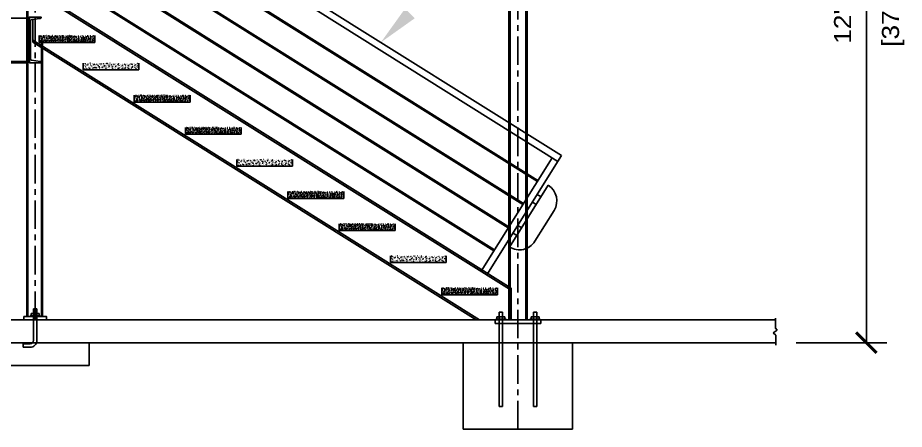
# Model space of a CAD drawing. Header units: inches. Extents: x -54 to 1371, y 14 to 582.
# Drawn here: x 785.3 to 980, y 79.7 to 170.1 of the extents above; entities that cross this region are included whole.
import ezdxf

# ---------------------------------------------------------------- set-up
doc = ezdxf.new("R2010")
doc.units = ezdxf.units.IN
doc.header["$MEASUREMENT"] = 0
doc.linetypes.add('CENTER', pattern=[2, 1.25, -0.25, 0.25, -0.25])
for name, color, linetype in [('Arch_Section_Handrail', 1, 'Continuous'), ('C-241-1', 241, 'Continuous'), ('Center', 251, 'CENTER'), ('Dim', 5, 'Continuous'), ('Dim @ 48', 5, 'Continuous'), ('LAYER131A', 131, 'Continuous'), ('Layer131B', 71, 'Continuous'), ('Mleader @ 48', 5, 'Continuous'), ('Stair_Conc.', 252, 'Continuous'), ('Struc_Section_BP', 135, 'Continuous'), ('Struc_Section_Conc', 71, 'Continuous'), ('Struc_Section_Steel', 11, 'Continuous')]:
    doc.layers.add(name, color=color, linetype=linetype)
doc.styles.add('ROMANS', font='txt', dxfattribs={"width": 1.149999976158139})
doc.dimstyles.new('ROMANS-beside', dxfattribs={"dimtxt": 0.078125, "dimasz": 0.09375, "dimexe": 0.09375, "dimexo": 0.09375, "dimgap": 0.0625, "dimtad": 1, "dimtih": 1, "dimdec": 4, "dimzin": 0, "dimdsep": 46, "dimtxsty": 'ROMANS', "dimcen": 0.0625, "dimadec": 0, "dimazin": 0, "dimtfac": 1, "dimtdec": 4, "dimtofl": 0, "dimtmove": 0, "dimatfit": 3, "dimfxl": 1, "dimtolj": 1, "dimtzin": 0, "dimarcsym": 0})

# ---------------------------------------------------------------- blocks, each defined once
blk = doc.blocks.new('C250X23')
at = {"layer": 'Struc_Section_Steel'}
blk.add_lwpolyline([(2.34182968797177, 0.29099299324298, -0.361843796694132), (2.5575162529949, 0.0546697159775249), (2.55999999999949, 0), (0, 0), (0, 10), (2.55999999999949, 10), (2.5575162529949, 9.94533028402293, -0.3618437966941919), (2.34182968797177, 9.70900700675747), (0.45594417306711, 9.44968811387162, 0.374733536052091), (0.239999999999782, 9.20201857466282), (0.239999999999782, 0.797981425337639, 0.374733536052091), (0.45594417306711, 0.550311886128839)], format="xyb", close=True, dxfattribs=at)
blk = doc.blocks.new('STAIR')
at = {"layer": 'Stair_Conc.'}
h = blk.add_hatch(dxfattribs=at)
h.set_pattern_fill('AR-CONC', color=256, style=0)
h.set_pattern_definition([(50, (1.57935174359955, 133.420041597946), (0.7172601826007541, -0.0627521349825951), [0.0750000029802322, -0.8249999880790708]), (355, (2.29661348533045, 133.357291962775), (-0.138751333613, 0.7521921337000121), [0.0599999986588955, -0.6600000262260439]), (100.451400756836, (2.219567120790319, 134.096751988918), (0.5785093817140219, 0.689439542060954), [0.063740186393261, -0.7011421322822571]), (46.18420028686521, (1.36817047156137, 133.308439319756), (1.06724104862564, -0.165519014329018), [0.112499997019768, -1.237499952316279]), (96.6355972290039, (1.458600612218669, 133.288107282655), (0.9346627055487031, 0.9741178709004419), [0.0956102907657623, -1.05171298980713]), (351.184204101563, (1.36825745153237, 133.308874330123), (0.934661945133627, 0.9741186009253249), [0.0900000035762787, -0.9900000095367428]), (21, (1.78092403389383, 134.24732567233), (0.5969070521184622, -0.402618890665339), [0.0750000029802322, -0.8249999880790708]), (326, (1.78092740784086, 134.247325563085), (0.243315331921582, 0.725150045046853), [0.0599999986588955, -0.6600000262260439]), (71.45140075683591, (1.832518195792259, 134.2062853275379), (0.8402226285814899, 0.322530496709952), [0.063740186393261, -0.7011421322822571]), (37.5, (1.14705233884524, 133.020724286802), (0.0121598553172907, 0.332893853831311), [0, -0.65200001001358, 0, -0.6700000166893011, 0, -0.6625000238418579]), (7.499999999999999, (1.2512057566837, 133.494219703471), (0.263069537442149, 0.39441171188236), [0, -0.381999999284744, 0, -0.637000024318695, 0, -0.252499997615814]), (327.5, (3.575684558910319, 132.905514901609), (0.533822436172409, -0.0225548717343798), [0, -0.25, 0, -0.779999971389771, 0, -1.0349999666214]), (317.5, (2.113393173502459, 133.694887992427), (0.583186169342386, 0.100104982332318), [0, -0.324999988079071, 0, -0.5180000066757201, 0, -0.7350000143051151])])
h.paths.add_polyline_path([(14.6542553191539, 133.95), (2.404255319150249, 133.95), (2.404255319150249, 132.45), (14.6542553191539, 132.45)])
h = blk.add_hatch(dxfattribs=at)
h.set_pattern_fill('AR-CONC', color=256, style=0)
h.set_pattern_definition([(50, (11.8293517435941, 126.370041597946), (0.7172601826007541, -0.0627521349825951), [0.0750000029802322, -0.8249999880790708]), (355, (12.546613485325, 126.307291962775), (-0.138751333613, 0.7521921337000121), [0.0599999986588955, -0.6600000262260439]), (100.451400756836, (12.4695671207844, 127.046751988921), (0.5785093817140219, 0.689439542060954), [0.063740186393261, -0.7011421322822571]), (46.18420028686521, (11.6181704715559, 126.258439319756), (1.06724104862564, -0.165519014329018), [0.112499997019768, -1.237499952316279]), (96.6355972290039, (11.7086006122132, 126.238107282654), (0.9346627055487031, 0.9741178709004419), [0.0956102907657623, -1.05171298980713]), (351.184204101563, (11.6182574515269, 126.258874330122), (0.934661945133627, 0.9741186009253249), [0.0900000035762787, -0.9900000095367428]), (21, (12.0309240338865, 127.19732567233), (0.5969070521184622, -0.402618890665339), [0.0750000029802322, -0.8249999880790708]), (326, (12.0309274078354, 127.197325563085), (0.243315331921582, 0.725150045046853), [0.0599999986588955, -0.6600000262260439]), (71.45140075683591, (12.0825181957868, 127.156285327539), (0.8402226285814899, 0.322530496709952), [0.063740186393261, -0.7011421322822571]), (37.5, (11.3970523388398, 125.970724286801), (0.0121598553172907, 0.332893853831311), [0, -0.65200001001358, 0, -0.6700000166893011, 0, -0.6625000238418579]), (7.499999999999999, (11.5012057566782, 126.44421970347), (0.263069537442149, 0.39441171188236), [0, -0.381999999284744, 0, -0.637000024318695, 0, -0.252499997615814]), (327.5, (13.8256845589049, 125.855514901609), (0.533822436172409, -0.0225548717343798), [0, -0.25, 0, -0.779999971389771, 0, -1.0349999666214]), (317.5, (12.363393173497, 126.644887992427), (0.583186169342386, 0.100104982332318), [0, -0.324999988079071, 0, -0.5180000066757201, 0, -0.7350000143051151])])
h.paths.add_polyline_path([(24.9042553191484, 126.9), (12.6542553191448, 126.9), (12.6542553191448, 125.4), (24.9042553191484, 125.4)])
h = blk.add_hatch(dxfattribs=at)
h.set_pattern_fill('AR-CONC', color=256, style=0)
h.set_pattern_definition([(50, (23.0793517435977, 119.320041597946), (0.7172601826007541, -0.0627521349825951), [0.0750000029802322, -0.8249999880790708]), (355, (23.7966134853286, 119.257291962775), (-0.138751333613, 0.7521921337000121), [0.0599999986588955, -0.6600000262260439]), (100.451400756836, (23.719567120788, 119.996751988921), (0.5785093817140219, 0.689439542060954), [0.063740186393261, -0.7011421322822571]), (46.18420028686521, (22.8681704715596, 119.208439319756), (1.06724104862564, -0.165519014329018), [0.112499997019768, -1.237499952316279]), (96.6355972290039, (22.9586006122169, 119.188107282655), (0.9346627055487031, 0.9741178709004419), [0.0956102907657623, -1.05171298980713]), (351.184204101563, (22.8682574515306, 119.208874330123), (0.934661945133627, 0.9741186009253249), [0.0900000035762787, -0.9900000095367428]), (21, (23.2809240338902, 120.14732567233), (0.5969070521184622, -0.402618890665339), [0.0750000029802322, -0.8249999880790708]), (326, (23.280927407839, 120.147325563084), (0.243315331921582, 0.725150045046853), [0.0599999986588955, -0.6600000262260439]), (71.45140075683591, (23.3325181957904, 120.106285327538), (0.8402226285814899, 0.322530496709952), [0.063740186393261, -0.7011421322822571]), (37.5, (22.6470523388434, 118.920724286801), (0.0121598553172907, 0.332893853831311), [0, -0.65200001001358, 0, -0.6700000166893011, 0, -0.6625000238418579]), (7.499999999999999, (22.7512057566819, 119.39421970347), (0.263069537442149, 0.39441171188236), [0, -0.381999999284744, 0, -0.637000024318695, 0, -0.252499997615814]), (327.5, (25.0756845589085, 118.805514901609), (0.533822436172409, -0.0225548717343798), [0, -0.25, 0, -0.779999971389771, 0, -1.0349999666214]), (317.5, (23.6133931735006, 119.594887992427), (0.583186169342386, 0.100104982332318), [0, -0.324999988079071, 0, -0.5180000066757201, 0, -0.7350000143051151])])
h.paths.add_polyline_path([(36.1542553191521, 119.85), (23.9042553191484, 119.85), (23.9042553191484, 118.35), (36.1542553191521, 118.35)])
h = blk.add_hatch(dxfattribs=at)
h.set_pattern_fill('AR-CONC', color=256, style=0)
h.set_pattern_definition([(50, (34.3293517435977, 112.270041597946), (0.7172601826007541, -0.0627521349825951), [0.0750000029802322, -0.8249999880790708]), (355, (35.0466134853286, 112.207291962775), (-0.138751333613, 0.7521921337000121), [0.0599999986588955, -0.6600000262260439]), (100.451400756836, (34.969567120788, 112.94675198892), (0.5785093817140219, 0.689439542060954), [0.063740186393261, -0.7011421322822571]), (46.18420028686521, (34.1181704715596, 112.158439319755), (1.06724104862564, -0.165519014329018), [0.112499997019768, -1.237499952316279]), (96.6355972290039, (34.2086006122169, 112.138107282653), (0.9346627055487031, 0.9741178709004419), [0.0956102907657623, -1.05171298980713]), (351.184204101563, (34.1182574515306, 112.158874330122), (0.934661945133627, 0.9741186009253249), [0.0900000035762787, -0.9900000095367428]), (21, (34.5309240338902, 113.09732567233), (0.5969070521184622, -0.402618890665339), [0.0750000029802322, -0.8249999880790708]), (326, (34.530927407839, 113.097325563085), (0.243315331921582, 0.725150045046853), [0.0599999986588955, -0.6600000262260439]), (71.45140075683591, (34.5825181957904, 113.056285327538), (0.8402226285814899, 0.322530496709952), [0.063740186393261, -0.7011421322822571]), (37.5, (33.8970523388434, 111.870724286801), (0.0121598553172907, 0.332893853831311), [0, -0.65200001001358, 0, -0.6700000166893011, 0, -0.6625000238418579]), (7.499999999999999, (34.0012057566819, 112.344219703471), (0.263069537442149, 0.39441171188236), [0, -0.381999999284744, 0, -0.637000024318695, 0, -0.252499997615814]), (327.5, (36.3256845589085, 111.755514901609), (0.533822436172409, -0.0225548717343798), [0, -0.25, 0, -0.779999971389771, 0, -1.0349999666214]), (317.5, (34.8633931735006, 112.544887992427), (0.583186169342386, 0.100104982332318), [0, -0.324999988079071, 0, -0.5180000066757201, 0, -0.7350000143051151])])
h.paths.add_polyline_path([(47.40425531915209, 112.8), (35.1542553191484, 112.8), (35.1542553191484, 111.3), (47.40425531915209, 111.3)])
h = blk.add_hatch(dxfattribs=at)
h.set_pattern_fill('AR-CONC', color=256, style=0)
h.set_pattern_definition([(50, (45.5793517435977, 105.220041597945), (0.7172601826007541, -0.0627521349825951), [0.0750000029802322, -0.8249999880790708]), (355, (46.29661348532859, 105.157291962774), (-0.138751333613, 0.7521921337000121), [0.0599999986588955, -0.6600000262260439]), (100.451400756836, (46.219567120788, 105.896751988921), (0.5785093817140219, 0.689439542060954), [0.063740186393261, -0.7011421322822571]), (46.18420028686521, (45.3681704715596, 105.108439319754), (1.06724104862564, -0.165519014329018), [0.112499997019768, -1.237499952316279]), (96.6355972290039, (45.45860061221691, 105.088107282653), (0.9346627055487031, 0.9741178709004419), [0.0956102907657623, -1.05171298980713]), (351.184204101563, (45.3682574515306, 105.108874330121), (0.934661945133627, 0.9741186009253249), [0.0900000035762787, -0.9900000095367428]), (21, (45.7809240338902, 106.04732567233), (0.5969070521184622, -0.402618890665339), [0.0750000029802322, -0.8249999880790708]), (326, (45.780927407839, 106.047325563084), (0.243315331921582, 0.725150045046853), [0.0599999986588955, -0.6600000262260439]), (71.45140075683591, (45.83251819579039, 106.006285327539), (0.8402226285814899, 0.322530496709952), [0.063740186393261, -0.7011421322822571]), (37.5, (45.1470523388434, 104.8207242868), (0.0121598553172907, 0.332893853831311), [0, -0.65200001001358, 0, -0.6700000166893011, 0, -0.6625000238418579]), (7.499999999999999, (45.25120575668189, 105.294219703469), (0.263069537442149, 0.39441171188236), [0, -0.381999999284744, 0, -0.637000024318695, 0, -0.252499997615814]), (327.5, (47.5756845589085, 104.705514901608), (0.533822436172409, -0.0225548717343798), [0, -0.25, 0, -0.779999971389771, 0, -1.0349999666214]), (317.5, (46.1133931735006, 105.494887992426), (0.583186169342386, 0.100104982332318), [0, -0.324999988079071, 0, -0.5180000066757201, 0, -0.7350000143051151])])
h.paths.add_polyline_path([(58.6542553191521, 105.75), (46.40425531914839, 105.75), (46.40425531914839, 104.25), (58.6542553191521, 104.25)])
h = blk.add_hatch(dxfattribs=at)
h.set_pattern_fill('AR-CONC', color=256, style=0)
h.set_pattern_definition([(50, (56.8293517435977, 98.1700415979462), (0.7172601826007541, -0.0627521349825951), [0.0750000029802322, -0.8249999880790708]), (355, (57.54661348532859, 98.1072919627752), (-0.138751333613, 0.7521921337000121), [0.0599999986588955, -0.6600000262260439]), (100.451400756836, (57.469567120788, 98.84675198892), (0.5785093817140219, 0.689439542060954), [0.063740186393261, -0.7011421322822571]), (46.18420028686521, (56.6181704715596, 98.058439319756), (1.06724104862564, -0.165519014329018), [0.112499997019768, -1.237499952316279]), (96.6355972290039, (56.70860061221691, 98.03810728265492), (0.9346627055487031, 0.9741178709004419), [0.0956102907657623, -1.05171298980713]), (351.184204101563, (56.6182574515306, 98.05887433012252), (0.934661945133627, 0.9741186009253249), [0.0900000035762787, -0.9900000095367428]), (21, (57.0309240338902, 98.99732567232971), (0.5969070521184622, -0.402618890665339), [0.0750000029802322, -0.8249999880790708]), (326, (57.030927407839, 98.9973255630848), (0.243315331921582, 0.725150045046853), [0.0599999986588955, -0.6600000262260439]), (71.45140075683591, (57.08251819579039, 98.95628532753841), (0.8402226285814899, 0.322530496709952), [0.063740186393261, -0.7011421322822571]), (37.5, (56.3970523388434, 97.77072428680192), (0.0121598553172907, 0.332893853831311), [0, -0.65200001001358, 0, -0.6700000166893011, 0, -0.6625000238418579]), (7.499999999999999, (56.50120575668189, 98.2442197034707), (0.263069537442149, 0.39441171188236), [0, -0.381999999284744, 0, -0.637000024318695, 0, -0.252499997615814]), (327.5, (58.8256845589085, 97.65551490160941), (0.533822436172409, -0.0225548717343798), [0, -0.25, 0, -0.779999971389771, 0, -1.0349999666214]), (317.5, (57.3633931735006, 98.444887992427), (0.583186169342386, 0.100104982332318), [0, -0.324999988079071, 0, -0.5180000066757201, 0, -0.7350000143051151])])
h.paths.add_polyline_path([(69.9042553191521, 98.70000000000032), (57.65425531914839, 98.70000000000032), (57.65425531914839, 97.2000000000003), (69.9042553191521, 97.2000000000003)])
h = blk.add_hatch(dxfattribs=at)
h.set_pattern_fill('AR-CONC', color=256, style=0)
h.set_pattern_definition([(50, (68.07935174359771, 91.12004159794608), (0.7172601826007541, -0.0627521349825951), [0.0750000029802322, -0.8249999880790708]), (355, (68.79661348532859, 91.057291962775), (-0.138751333613, 0.7521921337000121), [0.0599999986588955, -0.6600000262260439]), (100.451400756836, (68.719567120788, 91.7967519889207), (0.5785093817140219, 0.689439542060954), [0.063740186393261, -0.7011421322822571]), (46.18420028686521, (67.8681704715596, 91.00843931975488), (1.06724104862564, -0.165519014329018), [0.112499997019768, -1.237499952316279]), (96.6355972290039, (67.9586006122169, 90.98810728265379), (0.9346627055487031, 0.9741178709004419), [0.0956102907657623, -1.05171298980713]), (351.184204101563, (67.8682574515306, 91.0088743301214), (0.934661945133627, 0.9741186009253249), [0.0900000035762787, -0.9900000095367428]), (21, (68.2809240338902, 91.94732567233), (0.5969070521184622, -0.402618890665339), [0.0750000029802322, -0.8249999880790708]), (326, (68.280927407839, 91.9473255630846), (0.243315331921582, 0.725150045046853), [0.0599999986588955, -0.6600000262260439]), (71.45140075683591, (68.33251819579039, 91.90628532753858), (0.8402226285814899, 0.322530496709952), [0.063740186393261, -0.7011421322822571]), (37.5, (67.64705233884341, 90.7207242868008), (0.0121598553172907, 0.332893853831311), [0, -0.65200001001358, 0, -0.6700000166893011, 0, -0.6625000238418579]), (7.499999999999999, (67.75120575668188, 91.1942197034705), (0.263069537442149, 0.39441171188236), [0, -0.381999999284744, 0, -0.637000024318695, 0, -0.252499997615814]), (327.5, (70.0756845589085, 90.60551490160921), (0.533822436172409, -0.0225548717343798), [0, -0.25, 0, -0.779999971389771, 0, -1.0349999666214]), (317.5, (68.61339317350061, 91.3948879924268), (0.583186169342386, 0.100104982332318), [0, -0.324999988079071, 0, -0.5180000066757201, 0, -0.7350000143051151])])
h.paths.add_polyline_path([(81.1542553191521, 91.6499999999996), (68.90425531914839, 91.6499999999996), (68.90425531914839, 90.1499999999996), (81.1542553191521, 90.1499999999996)])
h = blk.add_hatch(dxfattribs=at)
h.set_pattern_fill('AR-CONC', color=256, style=0)
h.set_pattern_definition([(50, (79.32935174359409, 84.07004159794592), (0.7172601826007541, -0.0627521349825951), [0.0750000029802322, -0.8249999880790708]), (355, (80.046613485325, 84.00729196277479), (-0.138751333613, 0.7521921337000121), [0.0599999986588955, -0.6600000262260439]), (100.451400756836, (79.9695671207844, 84.7467519889206), (0.5785093817140219, 0.689439542060954), [0.063740186393261, -0.7011421322822571]), (46.18420028686521, (79.11817047155591, 83.9584393197556), (1.06724104862564, -0.165519014329018), [0.112499997019768, -1.237499952316279]), (96.6355972290039, (79.2086006122132, 83.93810728265449), (0.9346627055487031, 0.9741178709004419), [0.0956102907657623, -1.05171298980713]), (351.184204101563, (79.11825745152692, 83.9588743301226), (0.934661945133627, 0.9741186009253249), [0.0900000035762787, -0.9900000095367428]), (21, (79.53092403388649, 84.8973256723298), (0.5969070521184622, -0.402618890665339), [0.0750000029802322, -0.8249999880790708]), (326, (79.5309274078354, 84.8973255630845), (0.243315331921582, 0.725150045046853), [0.0599999986588955, -0.6600000262260439]), (71.45140075683591, (79.5825181957868, 84.85628532753842), (0.8402226285814899, 0.322530496709952), [0.063740186393261, -0.7011421322822571]), (37.5, (78.89705233883979, 83.67072428680152), (0.0121598553172907, 0.332893853831311), [0, -0.65200001001358, 0, -0.6700000166893011, 0, -0.6625000238418579]), (7.499999999999999, (79.0012057566782, 84.1442197034703), (0.263069537442149, 0.39441171188236), [0, -0.381999999284744, 0, -0.637000024318695, 0, -0.252499997615814]), (327.5, (81.3256845589049, 83.55551490160911), (0.533822436172409, -0.0225548717343798), [0, -0.25, 0, -0.779999971389771, 0, -1.0349999666214]), (317.5, (79.863393173497, 84.34488799242659), (0.583186169342386, 0.100104982332318), [0, -0.324999988079071, 0, -0.5180000066757201, 0, -0.7350000143051151])])
h.paths.add_polyline_path([(92.4042553191484, 84.59999999999991), (80.1542553191448, 84.59999999999991), (80.1542553191448, 83.09999999999991), (92.4042553191484, 83.09999999999991)])
h = blk.add_hatch(dxfattribs=at)
h.set_pattern_fill('AR-CONC', color=256, style=0)
h.set_pattern_definition([(50, (90.57935174359768, 77.02004159794609), (0.7172601826007541, -0.0627521349825951), [0.0750000029802322, -0.8249999880790708]), (355, (91.29661348532859, 76.9572919627751), (-0.138751333613, 0.7521921337000121), [0.0599999986588955, -0.6600000262260439]), (100.451400756836, (91.219567120788, 77.6967519889204), (0.5785093817140219, 0.689439542060954), [0.063740186393261, -0.7011421322822571]), (46.18420028686521, (90.3681704715596, 76.9084393197554), (1.06724104862564, -0.165519014329018), [0.112499997019768, -1.237499952316279]), (96.6355972290039, (90.45860061221691, 76.88810728265429), (0.9346627055487031, 0.9741178709004419), [0.0956102907657623, -1.05171298980713]), (351.184204101563, (90.3682574515306, 76.9088743301224), (0.934661945133627, 0.9741186009253249), [0.0900000035762787, -0.9900000095367428]), (21, (90.78092403389022, 77.84732567233), (0.5969070521184622, -0.402618890665339), [0.0750000029802322, -0.8249999880790708]), (326, (90.78092740783899, 77.8473255630852), (0.243315331921582, 0.725150045046853), [0.0599999986588955, -0.6600000262260439]), (71.45140075683591, (90.83251819579039, 77.8062853275383), (0.8402226285814899, 0.322530496709952), [0.063740186393261, -0.7011421322822571]), (37.5, (90.1470523388434, 76.6207242868013), (0.0121598553172907, 0.332893853831311), [0, -0.65200001001358, 0, -0.6700000166893011, 0, -0.6625000238418579]), (7.499999999999999, (90.25120575668188, 77.09421970347059), (0.263069537442149, 0.39441171188236), [0, -0.381999999284744, 0, -0.637000024318695, 0, -0.252499997615814]), (327.5, (92.5756845589085, 76.5055149016093), (0.533822436172409, -0.0225548717343798), [0, -0.25, 0, -0.779999971389771, 0, -1.0349999666214]), (317.5, (91.1133931735006, 77.29488799242691), (0.583186169342386, 0.100104982332318), [0, -0.324999988079071, 0, -0.5180000066757201, 0, -0.7350000143051151])])
h.paths.add_polyline_path([(103.6542553191519, 77.5500000000002), (91.4042553191484, 77.5500000000002), (91.4042553191484, 76.0500000000002), (103.6542553191519, 76.0500000000002)])
h = blk.add_hatch(dxfattribs=at)
h.set_pattern_fill('AR-CONC', color=256, style=0)
h.set_pattern_definition([(50, (90.57935174359949, 61.9200415979462), (0.7172601826007541, -0.0627521349825951), [0.0750000029802322, -0.8249999880790708]), (355, (91.29661348533051, 61.8572919627752), (-0.138751333613, 0.7521921337000121), [0.0599999986588955, -0.6600000262260439]), (100.451400756836, (91.2195671207896, 62.5967519889209), (0.5785093817140219, 0.689439542060954), [0.063740186393261, -0.7011421322822571]), (46.18420028686521, (90.36817047156141, 61.80843931975601), (1.06724104862564, -0.165519014329018), [0.112499997019768, -1.237499952316279]), (96.6355972290039, (90.4586006122187, 61.7881072826549), (0.9346627055487031, 0.9741178709004419), [0.0956102907657623, -1.05171298980713]), (351.184204101563, (90.3682574515324, 61.8088743301225), (0.934661945133627, 0.9741186009253249), [0.0900000035762787, -0.9900000095367428]), (21, (90.7809240338938, 62.7473256723297), (0.5969070521184622, -0.402618890665339), [0.0750000029802322, -0.8249999880790708]), (326, (90.7809274078409, 62.74732556308479), (0.243315331921582, 0.725150045046853), [0.0599999986588955, -0.6600000262260439]), (71.45140075683591, (90.8325181957923, 62.70628532753839), (0.8402226285814899, 0.322530496709952), [0.063740186393261, -0.7011421322822571]), (37.5, (90.14705233884519, 61.5207242868019), (0.0121598553172907, 0.332893853831311), [0, -0.65200001001358, 0, -0.6700000166893011, 0, -0.6625000238418579]), (7.499999999999999, (90.25120575668372, 61.99421970347071), (0.263069537442149, 0.39441171188236), [0, -0.381999999284744, 0, -0.637000024318695, 0, -0.252499997615814]), (327.5, (92.5756845589103, 61.4055149016094), (0.533822436172409, -0.0225548717343798), [0, -0.25, 0, -0.779999971389771, 0, -1.0349999666214]), (317.5, (91.1133931735025, 62.194887992427), (0.583186169342386, 0.100104982332318), [0, -0.324999988079071, 0, -0.5180000066757201, 0, -0.7350000143051151])])
h.paths.add_polyline_path([(103.654255319154, 62.45000000000029), (91.4042553191503, 62.45000000000029), (91.4042553191503, 60.95000000000029), (103.654255319154, 60.95000000000029)])
h = blk.add_hatch(dxfattribs=at)
h.set_pattern_fill('AR-CONC', color=256, style=0)
h.set_pattern_definition([(50, (80.9250964244511, 55.87004159794609), (0.7172601826007541, -0.0627521349825951), [0.0750000029802322, -0.8249999880790708]), (355, (81.642358166182, 55.807291962775), (-0.138751333613, 0.7521921337000121), [0.0599999986588955, -0.6600000262260439]), (100.451400756836, (81.56531180164099, 56.54675198892261), (0.5785093817140219, 0.689439542060954), [0.063740186393261, -0.7011421322822571]), (46.18420028686521, (80.71391515241291, 55.7584393197558), (1.06724104862564, -0.165519014329018), [0.112499997019768, -1.237499952316279]), (96.6355972290039, (80.80434529306959, 55.73810728266021), (0.9346627055487031, 0.9741178709004419), [0.0956102907657623, -1.05171298980713]), (351.184204101563, (80.71400213238391, 55.7588743301224), (0.934661945133627, 0.9741186009253249), [0.0900000035762787, -0.9900000095367428]), (21, (81.1266687147436, 56.69732567233001), (0.5969070521184622, -0.402618890665339), [0.0750000029802322, -0.8249999880790708]), (326, (81.1266720886924, 56.6973255630846), (0.243315331921582, 0.725150045046853), [0.0599999986588955, -0.6600000262260439]), (71.45140075683591, (81.1782628766438, 56.6562853275386), (0.8402226285814899, 0.322530496709952), [0.063740186393261, -0.7011421322822571]), (37.5, (80.4927970196968, 55.47072428680079), (0.0121598553172907, 0.332893853831311), [0, -0.65200001001358, 0, -0.6700000166893011, 0, -0.6625000238418579]), (7.499999999999999, (80.5969504375353, 55.94421970347049), (0.263069537442149, 0.39441171188236), [0, -0.381999999284744, 0, -0.637000024318695, 0, -0.252499997615814]), (327.5, (82.9214292397619, 55.3555149016092), (0.533822436172409, -0.0225548717343798), [0, -0.25, 0, -0.779999971389771, 0, -1.0349999666214]), (317.5, (81.459137854354, 56.14488799242679), (0.583186169342386, 0.100104982332318), [0, -0.324999988079071, 0, -0.5180000066757201, 0, -0.7350000143051151])])
h.paths.add_polyline_path([(94.00000000000551, 56.40000000000011), (81.7500000000018, 56.40000000000011), (81.7500000000018, 54.9000000000001), (94.00000000000551, 54.9000000000001)])
h = blk.add_hatch(dxfattribs=at)
h.set_pattern_fill('AR-CONC', color=256, style=0)
h.set_pattern_definition([(50, (69.6750964244548, 48.8200415979459), (0.7172601826007541, -0.0627521349825951), [0.0750000029802322, -0.8249999880790708]), (355, (70.3923581661857, 48.7572919627748), (-0.138751333613, 0.7521921337000121), [0.0599999986588955, -0.6600000262260439]), (100.451400756836, (70.3153118016446, 49.4967519889224), (0.5785093817140219, 0.689439542060954), [0.063740186393261, -0.7011421322822571]), (46.18420028686521, (69.4639151524166, 48.7084393197556), (1.06724104862564, -0.165519014329018), [0.112499997019768, -1.237499952316279]), (96.6355972290039, (69.55434529307321, 48.68810728266089), (0.9346627055487031, 0.9741178709004419), [0.0956102907657623, -1.05171298980713]), (351.184204101563, (69.4640021323876, 48.7088743301226), (0.934661945133627, 0.9741186009253249), [0.0900000035762787, -0.9900000095367428]), (21, (69.8766687147472, 49.6473256723298), (0.5969070521184622, -0.402618890665339), [0.0750000029802322, -0.8249999880790708]), (326, (69.8766720886961, 49.6473255630845), (0.243315331921582, 0.725150045046853), [0.0599999986588955, -0.6600000262260439]), (71.45140075683591, (69.9282628766475, 49.60628532753839), (0.8402226285814899, 0.322530496709952), [0.063740186393261, -0.7011421322822571]), (37.5, (69.24279701970039, 48.4207242868015), (0.0121598553172907, 0.332893853831311), [0, -0.65200001001358, 0, -0.6700000166893011, 0, -0.6625000238418579]), (7.499999999999999, (69.3469504375389, 48.89421970347029), (0.263069537442149, 0.39441171188236), [0, -0.381999999284744, 0, -0.637000024318695, 0, -0.252499997615814]), (327.5, (71.6714292397655, 48.3055149016091), (0.533822436172409, -0.0225548717343798), [0, -0.25, 0, -0.779999971389771, 0, -1.0349999666214]), (317.5, (70.2091378543577, 49.09488799242661), (0.583186169342386, 0.100104982332318), [0, -0.324999988079071, 0, -0.5180000066757201, 0, -0.7350000143051151])])
h.paths.add_polyline_path([(82.7500000000091, 49.34999999999989), (70.5000000000055, 49.34999999999989), (70.5000000000055, 47.84999999999989), (82.7500000000091, 47.84999999999989)])
h = blk.add_hatch(dxfattribs=at)
h.set_pattern_fill('AR-CONC', color=256, style=0)
h.set_pattern_definition([(50, (58.42509642445111, 41.77004159794609), (0.7172601826007541, -0.0627521349825951), [0.0750000029802322, -0.8249999880790708]), (355, (59.142358166182, 41.7072919627751), (-0.138751333613, 0.7521921337000121), [0.0599999986588955, -0.6600000262260439]), (100.451400756836, (59.06531180164099, 42.4467519889222), (0.5785093817140219, 0.689439542060954), [0.063740186393261, -0.7011421322822571]), (46.18420028686521, (58.2139151524129, 41.6584393197554), (1.06724104862564, -0.165519014329018), [0.112499997019768, -1.237499952316279]), (96.6355972290039, (58.3043452930696, 41.6381072826607), (0.9346627055487031, 0.9741178709004419), [0.0956102907657623, -1.05171298980713]), (351.184204101563, (58.2140021323839, 41.65887433012239), (0.934661945133627, 0.9741186009253249), [0.0900000035762787, -0.9900000095367428]), (21, (58.6266687147436, 42.59732567233), (0.5969070521184622, -0.402618890665339), [0.0750000029802322, -0.8249999880790708]), (326, (58.6266720886924, 42.5973255630852), (0.243315331921582, 0.725150045046853), [0.0599999986588955, -0.6600000262260439]), (71.45140075683591, (58.6782628766438, 42.5562853275383), (0.8402226285814899, 0.322530496709952), [0.063740186393261, -0.7011421322822571]), (37.5, (57.9927970196968, 41.3707242868013), (0.0121598553172907, 0.332893853831311), [0, -0.65200001001358, 0, -0.6700000166893011, 0, -0.6625000238418579]), (7.499999999999999, (58.0969504375353, 41.84421970347059), (0.263069537442149, 0.39441171188236), [0, -0.381999999284744, 0, -0.637000024318695, 0, -0.252499997615814]), (327.5, (60.42142923976189, 41.25551490160929), (0.533822436172409, -0.0225548717343798), [0, -0.25, 0, -0.779999971389771, 0, -1.0349999666214]), (317.5, (58.959137854354, 42.04488799242689), (0.583186169342386, 0.100104982332318), [0, -0.324999988079071, 0, -0.5180000066757201, 0, -0.7350000143051151])])
h.paths.add_polyline_path([(71.5000000000055, 42.3000000000002), (59.25000000000179, 42.3000000000002), (59.25000000000179, 40.8000000000002), (71.5000000000055, 40.8000000000002)])
h = blk.add_hatch(dxfattribs=at)
h.set_pattern_fill('AR-CONC', color=256, style=0)
h.set_pattern_definition([(50, (47.17509642445111, 34.720041597946), (0.7172601826007541, -0.0627521349825951), [0.0750000029802322, -0.8249999880790708]), (355, (47.892358166182, 34.6572919627749), (-0.138751333613, 0.7521921337000121), [0.0599999986588955, -0.6600000262260439]), (100.451400756836, (47.81531180164099, 35.3967519889229), (0.5785093817140219, 0.689439542060954), [0.063740186393261, -0.7011421322822571]), (46.18420028686521, (46.9639151524129, 34.6084393197561), (1.06724104862564, -0.165519014329018), [0.112499997019768, -1.237499952316279]), (96.6355972290039, (47.0543452930696, 34.5881072826605), (0.9346627055487031, 0.9741178709004419), [0.0956102907657623, -1.05171298980713]), (351.184204101563, (46.9640021323839, 34.6088743301227), (0.934661945133627, 0.9741186009253249), [0.0900000035762787, -0.9900000095367428]), (21, (47.3766687147436, 35.5473256723299), (0.5969070521184622, -0.402618890665339), [0.0750000029802322, -0.8249999880790708]), (326, (47.37667208869239, 35.5473255630841), (0.243315331921582, 0.725150045046853), [0.0599999986588955, -0.6600000262260439]), (71.45140075683591, (47.4282628766438, 35.5062853275385), (0.8402226285814899, 0.322530496709952), [0.063740186393261, -0.7011421322822571]), (37.5, (46.7427970196968, 34.3207242868011), (0.0121598553172907, 0.332893853831311), [0, -0.65200001001358, 0, -0.6700000166893011, 0, -0.6625000238418579]), (7.499999999999999, (46.8469504375353, 34.7942197034704), (0.263069537442149, 0.39441171188236), [0, -0.381999999284744, 0, -0.637000024318695, 0, -0.252499997615814]), (327.5, (49.17142923976189, 34.2055149016091), (0.533822436172409, -0.0225548717343798), [0, -0.25, 0, -0.779999971389771, 0, -1.0349999666214]), (317.5, (47.70913785435399, 34.9948879924267), (0.583186169342386, 0.100104982332318), [0, -0.324999988079071, 0, -0.5180000066757201, 0, -0.7350000143051151])])
h.paths.add_polyline_path([(60.2500000000055, 35.25), (48.00000000000179, 35.25), (48.00000000000179, 33.75), (60.2500000000055, 33.75)])
h = blk.add_hatch(dxfattribs=at)
h.set_pattern_fill('AR-CONC', color=256, style=0)
h.set_pattern_definition([(50, (35.92509642445111, 27.6700415979462), (0.7172601826007541, -0.0627521349825951), [0.0750000029802322, -0.8249999880790708]), (355, (36.642358166182, 27.6072919627752), (-0.138751333613, 0.7521921337000121), [0.0599999986588955, -0.6600000262260439]), (100.451400756836, (36.565311801641, 28.3467519889218), (0.5785093817140219, 0.689439542060954), [0.063740186393261, -0.7011421322822571]), (46.18420028686521, (35.7139151524129, 27.558439319756), (1.06724104862564, -0.165519014329018), [0.112499997019768, -1.237499952316279]), (96.6355972290039, (35.8043452930696, 27.5381072826613), (0.9346627055487031, 0.9741178709004419), [0.0956102907657623, -1.05171298980713]), (351.184204101563, (35.7140021323839, 27.5588743301225), (0.934661945133627, 0.9741186009253249), [0.0900000035762787, -0.9900000095367428]), (21, (36.1266687147436, 28.4973256723297), (0.5969070521184622, -0.402618890665339), [0.0750000029802322, -0.8249999880790708]), (326, (36.1266720886924, 28.49732556308481), (0.243315331921582, 0.725150045046853), [0.0599999986588955, -0.6600000262260439]), (71.45140075683591, (36.1782628766438, 28.4562853275384), (0.8402226285814899, 0.322530496709952), [0.063740186393261, -0.7011421322822571]), (37.5, (35.4927970196968, 27.2707242868019), (0.0121598553172907, 0.332893853831311), [0, -0.65200001001358, 0, -0.6700000166893011, 0, -0.6625000238418579]), (7.499999999999999, (35.5969504375353, 27.7442197034707), (0.263069537442149, 0.39441171188236), [0, -0.381999999284744, 0, -0.637000024318695, 0, -0.252499997615814]), (327.5, (37.9214292397619, 27.1555149016094), (0.533822436172409, -0.0225548717343798), [0, -0.25, 0, -0.779999971389771, 0, -1.0349999666214]), (317.5, (36.459137854354, 27.944887992427), (0.583186169342386, 0.100104982332318), [0, -0.324999988079071, 0, -0.5180000066757201, 0, -0.7350000143051151])])
h.paths.add_polyline_path([(49.0000000000055, 28.2000000000003), (36.7500000000018, 28.2000000000003), (36.7500000000018, 26.7000000000003), (49.0000000000055, 26.7000000000003)])
h = blk.add_hatch(dxfattribs=at)
h.set_pattern_fill('AR-CONC', color=256, style=0)
h.set_pattern_definition([(50, (24.6750964244511, 20.6200415979461), (0.7172601826007541, -0.0627521349825951), [0.0750000029802322, -0.8249999880790708]), (355, (25.392358166182, 20.557291962775), (-0.138751333613, 0.7521921337000121), [0.0599999986588955, -0.6600000262260439]), (100.451400756836, (25.315311801641, 21.2967519889226), (0.5785093817140219, 0.689439542060954), [0.063740186393261, -0.7011421322822571]), (46.18420028686521, (24.4639151524129, 20.5084393197558), (1.06724104862564, -0.165519014329018), [0.112499997019768, -1.237499952316279]), (96.6355972290039, (24.5543452930696, 20.4881072826602), (0.9346627055487031, 0.9741178709004419), [0.0956102907657623, -1.05171298980713]), (351.184204101563, (24.4640021323839, 20.5088743301224), (0.934661945133627, 0.9741186009253249), [0.0900000035762787, -0.9900000095367428]), (21, (24.8766687147436, 21.44732567233), (0.5969070521184622, -0.402618890665339), [0.0750000029802322, -0.8249999880790708]), (326, (24.8766720886924, 21.4473255630846), (0.243315331921582, 0.725150045046853), [0.0599999986588955, -0.6600000262260439]), (71.45140075683591, (24.9282628766438, 21.4062853275386), (0.8402226285814899, 0.322530496709952), [0.063740186393261, -0.7011421322822571]), (37.5, (24.2427970196968, 20.2207242868008), (0.0121598553172907, 0.332893853831311), [0, -0.65200001001358, 0, -0.6700000166893011, 0, -0.6625000238418579]), (7.499999999999999, (24.3469504375353, 20.6942197034705), (0.263069537442149, 0.39441171188236), [0, -0.381999999284744, 0, -0.637000024318695, 0, -0.252499997615814]), (327.5, (26.6714292397619, 20.1055149016092), (0.533822436172409, -0.0225548717343798), [0, -0.25, 0, -0.779999971389771, 0, -1.0349999666214]), (317.5, (25.209137854354, 20.8948879924268), (0.583186169342386, 0.100104982332318), [0, -0.324999988079071, 0, -0.5180000066757201, 0, -0.7350000143051151])])
h.paths.add_polyline_path([(37.7500000000055, 21.1500000000001), (25.5000000000018, 21.1500000000001), (25.5000000000018, 19.6500000000001), (37.7500000000055, 19.6500000000001)])
h = blk.add_hatch(dxfattribs=at)
h.set_pattern_fill('AR-CONC', color=256, style=0)
h.set_pattern_definition([(50, (13.4250964244493, 13.5700415979459), (0.7172601826007541, -0.0627521349825951), [0.0750000029802322, -0.8249999880790708]), (355, (14.1423581661802, 13.5072919627748), (-0.138751333613, 0.7521921337000121), [0.0599999986588955, -0.6600000262260439]), (100.451400756836, (14.0653118016392, 14.2467519889224), (0.5785093817140219, 0.689439542060954), [0.063740186393261, -0.7011421322822571]), (46.18420028686521, (13.2139151524111, 13.4584393197556), (1.06724104862564, -0.165519014329018), [0.112499997019768, -1.237499952316279]), (96.6355972290039, (13.3043452930677, 13.4381072826609), (0.9346627055487031, 0.9741178709004419), [0.0956102907657623, -1.05171298980713]), (351.184204101563, (13.2140021323821, 13.4588743301226), (0.934661945133627, 0.9741186009253249), [0.0900000035762787, -0.9900000095367428]), (21, (13.6266687147436, 14.3973256723298), (0.5969070521184622, -0.402618890665339), [0.0750000029802322, -0.8249999880790708]), (326, (13.6266720886906, 14.3973255630845), (0.243315331921582, 0.725150045046853), [0.0599999986588955, -0.6600000262260439]), (71.45140075683591, (13.678262876642, 14.3562853275384), (0.8402226285814899, 0.322530496709952), [0.063740186393261, -0.7011421322822571]), (37.5, (12.992797019695, 13.1707242868015), (0.0121598553172907, 0.332893853831311), [0, -0.65200001001358, 0, -0.6700000166893011, 0, -0.6625000238418579]), (7.499999999999999, (13.0969504375335, 13.6442197034703), (0.263069537442149, 0.39441171188236), [0, -0.381999999284744, 0, -0.637000024318695, 0, -0.252499997615814]), (327.5, (15.4214292397601, 13.0555149016091), (0.533822436172409, -0.0225548717343798), [0, -0.25, 0, -0.779999971389771, 0, -1.0349999666214]), (317.5, (13.9591378543522, 13.8448879924266), (0.583186169342386, 0.100104982332318), [0, -0.324999988079071, 0, -0.5180000066757201, 0, -0.7350000143051151])])
h.paths.add_polyline_path([(26.5000000000036, 14.0999999999999), (14.25, 14.0999999999999), (14.25, 12.5999999999999), (26.5000000000036, 12.5999999999999)])
h = blk.add_hatch(dxfattribs=at)
h.set_pattern_fill('AR-CONC', color=256, style=0)
h.set_pattern_definition([(50, (2.175096424447469, 6.52004159794615), (0.7172601826007541, -0.0627521349825951), [0.0750000029802322, -0.8249999880790708]), (355, (2.892358166178379, 6.457291962775119), (-0.138751333613, 0.7521921337000121), [0.0599999986588955, -0.6600000262260439]), (100.451400756836, (2.815311801637339, 7.19675198892219), (0.5785093817140219, 0.689439542060954), [0.063740186393261, -0.7011421322822571]), (46.18420028686521, (1.963915152409299, 6.408439319754509), (1.06724104862564, -0.165519014329018), [0.112499997019768, -1.237499952316279]), (96.6355972290039, (2.05434529306592, 6.3881072826598), (0.9346627055487031, 0.9741178709004419), [0.0956102907657623, -1.05171298980713]), (351.184204101563, (1.9640021323803, 6.40887433012153), (0.934661945133627, 0.9741186009253249), [0.0900000035762787, -0.9900000095367428]), (21, (2.376668714739939, 7.347325672330039), (0.5969070521184622, -0.402618890665339), [0.0750000029802322, -0.8249999880790708]), (326, (2.376672088688789, 7.347325563085179), (0.243315331921582, 0.725150045046853), [0.0599999986588955, -0.6600000262260439]), (71.45140075683591, (2.428262876640189, 7.30628532753826), (0.8402226285814899, 0.322530496709952), [0.063740186393261, -0.7011421322822571]), (37.5, (1.742797019693169, 6.120724286801309), (0.0121598553172907, 0.332893853831311), [0, -0.65200001001358, 0, -0.6700000166893011, 0, -0.6625000238418579]), (7.499999999999999, (1.846950437531629, 6.594219703470569), (0.263069537442149, 0.39441171188236), [0, -0.381999999284744, 0, -0.637000024318695, 0, -0.252499997615814]), (327.5, (4.17142923975825, 6.00551490160933), (0.533822436172409, -0.0225548717343798), [0, -0.25, 0, -0.779999971389771, 0, -1.0349999666214]), (317.5, (2.70913785435039, 6.794887992426879), (0.583186169342386, 0.100104982332318), [0, -0.324999988079071, 0, -0.5180000066757201, 0, -0.7350000143051151])])
h.paths.add_polyline_path([(15.2500000000018, 7.04999999999973), (2.99999999999818, 7.04999999999973), (2.99999999999818, 5.54999999999973), (15.2500000000018, 5.54999999999973)])
at = {"layer": 'Layer131B'}
for p, q in [((2.404255319150249, 132.45), (2.404255319150249, 133.95)), ((2.404255319150249, 132.45), (14.6542553191539, 132.45)), ((14.6542553191539, 132.45), (14.6542553191539, 133.95)), ((12.6542553191448, 125.4), (12.6542553191448, 126.9)), ((24.9042553191539, 125.4), (24.9042553191484, 126.9)), ((12.6542553191448, 125.4), (24.9042553191539, 125.4)), ((23.9042553191484, 118.35), (23.9042553191484, 119.85)), ((36.1542553191521, 118.35), (36.1542553191521, 119.85)), ((23.9042553191484, 118.35), (36.1542553191521, 118.35)), ((35.1542553191484, 111.3), (35.1542553191484, 112.8)), ((35.1542553191484, 111.3), (47.40425531915209, 111.3)), ((47.40425531915209, 111.3), (47.40425531915209, 112.8)), ((46.40425531914839, 104.25), (46.40425531914839, 105.75)), ((58.6542553191521, 104.25), (58.6542553191521, 105.75)), ((46.40425531914839, 104.25), (58.6542553191521, 104.25)), ((57.65425531914839, 97.2000000000003), (57.65425531914839, 98.70000000000032)), ((69.9042553191521, 97.2000000000003), (69.9042553191521, 98.70000000000032)), ((57.65425531914839, 97.2000000000003), (69.9042553191521, 97.2000000000003)), ((68.90425531914839, 90.1499999999996), (68.90425531914839, 91.6499999999996)), ((81.1542553191521, 90.1499999999996), (81.1542553191521, 91.6499999999996)), ((68.90425531914839, 90.1499999999996), (81.1542553191521, 90.1499999999996)), ((80.1542553191448, 83.09999999999991), (80.1542553191448, 84.59999999999991)), ((92.4042553191484, 83.09999999999991), (92.4042553191484, 84.59999999999991)), ((80.1542553191448, 83.09999999999991), (92.4042553191484, 83.09999999999991)), ((91.4042553191484, 76.0500000000002), (91.4042553191484, 77.5500000000002)), ((91.4042553191484, 76.0500000000002), (103.65425531915, 76.0500000000002)), ((103.65425531915, 76.0500000000002), (103.6542553191519, 77.5500000000002))]:
    blk.add_line(p, q, dxfattribs=at)
at = {"layer": 'Layer131B', "ltscale": 5}
for p, q in [((91.4042553191503, 60.9500000000007), (91.4042553191503, 62.45000000000029)), ((103.654255319154, 60.95000000000029), (103.654255319154, 62.45000000000029)), ((81.7500000000018, 54.9000000000001), (81.7500000000018, 56.40000000000011)), ((94.00000000000551, 54.9000000000001), (94.00000000000551, 56.40000000000011)), ((70.5000000000055, 47.84999999999989), (70.5000000000055, 49.34999999999989)), ((82.7500000000091, 47.84999999999989), (82.7500000000091, 49.34999999999989)), ((59.25000000000179, 40.8000000000002), (59.25000000000179, 42.3000000000002)), ((71.5000000000055, 40.8000000000002), (71.5000000000055, 42.3000000000002)), ((48.00000000000179, 33.75), (48.00000000000179, 35.25)), ((60.2500000000055, 33.75), (60.2500000000055, 35.25)), ((48.00000000000179, 33.75), (60.2500000000055, 33.75)), ((36.7500000000018, 26.7000000000003), (36.7500000000018, 28.2000000000003)), ((49.0000000000055, 26.7000000000003), (49.0000000000055, 28.2000000000003)), ((25.5000000000018, 19.6500000000001), (25.5000000000018, 21.1500000000001)), ((37.7500000000055, 19.6500000000001), (37.7500000000055, 21.1500000000001)), ((14.25, 12.5999999999999), (14.25, 14.0999999999999)), ((26.5000000000018, 12.5999999999999), (26.5000000000036, 14.0999999999999)), ((2.99999999999818, 5.54999999999973), (2.99999999999818, 7.04999999999973)), ((15.2500000000036, 5.54999999999973), (15.2500000000018, 7.04999999999973))]:
    blk.add_line(p, q, dxfattribs=at)
at = {"layer": 'Layer131B', "ltscale": 8}
for p, q in [((91.4042553191503, 60.9500000000007), (103.654255319154, 60.95000000000029)), ((81.7500000000018, 54.9000000000001), (94.00000000000551, 54.9000000000001)), ((70.5000000000055, 47.84999999999989), (82.7500000000091, 47.84999999999989)), ((59.25000000000179, 40.8000000000002), (71.5000000000055, 40.8000000000002)), ((36.7500000000018, 26.7000000000003), (49.0000000000055, 26.7000000000003)), ((25.5000000000018, 19.6500000000001), (37.7500000000055, 19.6500000000001)), ((14.25, 12.5999999999999), (26.5000000000018, 12.5999999999999)), ((2.99999999999818, 5.54999999999973), (15.2500000000036, 5.54999999999973))]:
    blk.add_line(p, q, dxfattribs=at)
blk = doc.blocks.new('_ARCHTICK')
at = {"color": 0, "linetype": 'Continuous', "const_width": 0.150000005960464}
blk.add_lwpolyline([(-0.5, -0.5), (0.5, 0.5)], dxfattribs=at)
blk = doc.blocks.new('*D40')
at = {"layer": 'DEFPOINTS', "color": 0, "transparency": 16777216}
for p in [(952.698175509225, 244.688517971068), (951.737100598587, 98.68851797106771), (971.6351036695308, 98.68851797106771)]:
    blk.add_point(p, dxfattribs=at)
at = {"layer": 'Dim', "lineweight": -2, "transparency": 16777216}
for p, q in [((957.198175509225, 244.688517971068), (976.1351036695308, 244.688517971068)), ((971.6351036695308, 244.782267971068), (971.6351036695308, 98.5947679710677)), ((956.237100598587, 98.68851797106771), (976.1351036695308, 98.68851797106771))]:
    blk.add_line(p, q, dxfattribs=at)
at = {"layer": 'Dim', "lineweight": -2, "transparency": 16777216, "xscale": 4.5, "yscale": 4.5, "zscale": 4.5}
for p, rotation in [((971.6351036695308, 244.688517971068), 90), ((971.6351036695308, 98.68851797106771), 270)]:
    blk.add_blockref('_ARCHTICK', p, dxfattribs=dict(at, rotation=rotation))
at = {"layer": 'Dim', "transparency": 16777216, "char_height": 3.75, "attachment_point": 5, "rotation": 90, "style": 'ROMANS'}
for s, insert in [('\\A1;[3708]', (977.492246526674, 171.688517971068)), ('\\A1;12\'-2"', (966.4029608123891, 171.688517971068))]:
    blk.add_mtext(s, dxfattribs=dict(at, insert=insert))

msp = doc.modelspace()

# ---------------------------------------------------------------- hatches: boundary and pattern name
at = {"layer": 'Mleader @ 48'}
msp.add_hatch(color=256, dxfattribs=at).paths.add_polyline_path([(872.4665964255541, 169.940672673973), (865.030201134024, 164.653894347987), (870.349998304071, 172.0667047509019)])

# ---------------------------------------------------------------- linework, layer by layer
at = {"layer": 'Arch_Section_Handrail'}
for p, q in [((903.9093641547779, 138.521859466947), (819.363123858286, 191.504170052752)), ((904.705885343824, 139.7929039175499), (820.775515663397, 192.389268917288)), ((899.38585818225, 134.128282482702), (813.595857320762, 187.890016355903)), ((899.5186117137569, 134.340123224468), (813.8312559549479, 188.037532833326)), ((896.199773426076, 129.044104680295), (807.946290100331, 184.349620897766)), ((896.332526957582, 129.255945422062), (808.1816887345151, 184.497137375189)), ((893.013688669901, 123.959926877891), (802.2967228799, 180.809225439629)), ((893.1464422014078, 124.171767619657), (802.532121514082, 180.95674191705)), ((889.8276039137281, 118.875749075484), (798.466879545621, 176.128469679501)), ((889.9603574452349, 119.087589817251), (798.599633077128, 176.340310421267))]:
    msp.add_line(p, q, dxfattribs=at)
at = {"layer": 'Arch_Section_Handrail', "ltscale": 0.100000001490116}
for p, q in [((887.0287080266319, 114.409425851395), (902.638319704179, 139.318380655993)), ((888.2997524772319, 113.612904662353), (904.705885343824, 139.7929039175499)), ((893.2971552848128, 119.704294537141), (901.793381301276, 133.262102010223)), ((901.7933813012779, 133.262102010223), (901.7933813012779, 133.262102010223)), ((900.200338923191, 130.720013109019), (899.352975956123, 131.251027235048)), ((899.138310671133, 129.025287174883), (898.290947704066, 129.556301300912)), ((898.8106636571981, 120.969689901296), (903.058776665431, 127.748593637836)), ((894.890197662899, 122.246383438345), (894.0428346958279, 122.777397564376)), ((895.9522259149549, 123.941109372481), (895.104862947884, 124.472123498511)), ((893.2971552848128, 119.704294537141), (893.297155284811, 119.704294537141))]:
    msp.add_line(p, q, dxfattribs=at)
for centre, start, end in [((899.6693247971609, 129.872650141953), 327.925999124707, 57.92599912470489), ((895.421211788928, 123.093746405411), 237.925999124705, 327.925999124709)]:
    msp.add_arc(centre, 4, start, end, dxfattribs=at)
at = {"layer": 'C-241-1'}
for p, q in [((790.006526607523, 105.118930342201), (788.2646709374189, 105.118930342201)), ((788.2646709374189, 105.118930342201), (788.2646709374189, 104.624084981376)), ((788.759516298244, 106.160167455603), (788.759516298244, 105.118930342201)), ((789.511681246698, 106.160167455603), (788.759516298244, 106.160167455603)), ((789.511681246698, 106.160167455603), (789.511681246698, 105.118930342201)), ((790.006526607523, 105.118930342201), (790.006526607523, 104.624084981376)), ((891.0095162982401, 105.410167455603), (891.0095162982401, 104.368930342201)), ((891.0095162982401, 105.410167455603), (891.7616812466929, 105.410167455603)), ((891.7616812466929, 105.410167455603), (891.7616812466929, 104.368930342201)), ((898.5095162982471, 105.410167455603), (898.5095162982471, 104.368930342201)), ((899.2616812467, 105.410167455603), (898.5095162982471, 105.410167455603)), ((899.2616812467, 105.410167455603), (899.2616812467, 104.368930342201)), ((790.256526607523, 104.624084981376), (788.0146709374189, 104.624084981376)), ((788.0146709374189, 104.624084981376), (788.0146709374189, 104.438517971067)), ((790.256526607523, 104.438517971068), (788.0146709374189, 104.438517971068)), ((790.256526607523, 104.624084981376), (790.256526607523, 104.438517971067)), ((890.2646709374148, 103.874084981376), (892.5065266075179, 103.874084981376)), ((890.2646709374148, 103.874084981376), (890.2646709374148, 103.688517971067)), ((890.2646709374148, 103.688517971068), (892.5065266075179, 103.688517971068)), ((890.5146709374148, 104.368930342201), (892.256526607518, 104.368930342201)), ((890.5146709374148, 104.368930342201), (890.5146709374148, 103.874084981376)), ((892.256526607518, 104.368930342201), (892.256526607518, 103.874084981376)), ((892.5065266075179, 103.874084981376), (892.5065266075179, 103.688517971067)), ((900.0065266075251, 103.874084981376), (897.7646709374219, 103.874084981376)), ((897.7646709374219, 103.874084981376), (897.7646709374219, 103.688517971067)), ((900.0065266075251, 103.688517971068), (897.7646709374219, 103.688517971068)), ((899.756526607525, 104.368930342201), (898.0146709374221, 104.368930342201)), ((898.0146709374221, 104.368930342201), (898.0146709374221, 103.874084981376)), ((899.756526607525, 104.368930342201), (899.756526607525, 103.874084981376)), ((900.0065266075251, 103.874084981376), (900.0065266075251, 103.688517971067))]:
    msp.add_line(p, q, dxfattribs=at)
at = {"layer": 'C-241-1', "ltscale": 2}
for p, q in [((788.759516298246, 105.1189303422), (788.759516298246, 99.1885179710795)), ((789.511681246694, 105.1189303422), (789.5116812466961, 99.1885179710802)), ((788.009516298246, 98.43851797107959), (786.511681246696, 98.4385179710798)), ((786.511681246696, 98.4385179710798), (786.511681246696, 97.68851797107959)), ((788.011681246696, 97.68851797107979), (786.511681246696, 97.68851797107979))]:
    msp.add_line(p, q, dxfattribs=at)
at = {"layer": 'C-241-1', "ltscale": 10}
for p, q in [((891.009516298244, 104.3689303422), (891.009516298238, 84.6885179710676)), ((891.761681246691, 104.3689303422), (891.7616812466929, 84.6885179710676)), ((898.509516298249, 104.3689303422), (898.5095162982471, 84.6885179710676)), ((899.2616812466961, 104.3689303422), (899.2616812467019, 84.6885179710676)), ((891.009516298238, 84.6885179710676), (891.7616812466929, 84.6885179710676)), ((899.2616812467019, 84.6885179710676), (898.5095162982471, 84.6885179710676))]:
    msp.add_line(p, q, dxfattribs=at)
at = {"layer": 'C-241-1', "ltscale": 2}
for centre, radius, end in [((788.009516298246, 99.1885179710796), 0.75, 359.999999999994), ((788.011681246696, 99.18851797107979), 1.5, 1.62844e-11)]:
    msp.add_arc(centre, radius, 270, end, dxfattribs=at)
at = {"layer": 'Center', "linetype": 'CENTER', "ltscale": 5}
for p, q in [((789.1355987724709, 103.688517971068), (789.1355987724709, 262.256269757085)), ((895.1355987724698, 79.68851797106771), (895.1355987724698, 240.688517971068))]:
    msp.add_line(p, q, dxfattribs=at)
at = {"layer": 'LAYER131A'}
for p, q in [((893.135598772482, 240.688517971068), (893.1355987724669, 112.74217985264)), ((897.1355987724731, 240.688517971068), (897.1355987724731, 103.688517971068)), ((787.2605987724718, 225.063517971068), (787.2605987724718, 104.438517971068)), ((790.760598772471, 164.906776948081), (790.760598772478, 104.438517971068))]:
    msp.add_line(p, q, dxfattribs=at)
at = {"layer": 'Struc_Section_BP', "ltscale": 2}
for points in [[(786.635598772471, 103.688517971068), (791.635598772471, 103.688517971068), (791.635598772471, 104.438517971068), (786.635598772471, 104.438517971068)], [(890.1355987724698, 102.938517971068), (900.13559877247, 102.938517971068), (900.13559877247, 103.688517971068), (890.1355987724698, 103.688517971068)]]:
    msp.add_lwpolyline(points, close=True, dxfattribs=at)
at = {"layer": 'Struc_Section_Conc', "ltscale": 2}
for p, q in [((703.377875599353, 103.688517971068), (951.698175509226, 103.688517971068)), ((951.698175509226, 104.070685191629), (951.698175509226, 101.893444104619)), ((952.0095743848999, 101.465771642381), (951.1532279366, 100.843702760378)), ((951.698175509226, 101.893444104619), (952.0095743848999, 101.465771642381)), ((951.1532279366, 100.843702760378), (951.737100598587, 100.338271899612)), ((951.737100598587, 100.338271899612), (951.737100598587, 98.14115971952292)), ((703.416800688714, 98.6885179710676), (951.737100598587, 98.68851797106771)), ((801.0105987724749, 98.6885179710676), (801.0105987724749, 93.6885179710676)), ((883.13559877247, 79.68851797106771), (883.13559877247, 98.6885179710676)), ((907.1355987724698, 79.6885179710678), (907.1355987724698, 98.68851797106751)), ((801.0105987724749, 93.6885179710676), (777.010598772475, 93.6885179710677)), ((883.13559877247, 79.68851797106771), (907.1355987724698, 79.6885179710678))]:
    msp.add_line(p, q, dxfattribs=at)
at = {"layer": 'Struc_Section_Steel', "ltscale": 4}
for p, q in [((893.3855987724831, 240.688517971068), (893.385598772466, 103.688517971068)), ((896.885598772473, 240.688517971068), (896.885598772473, 103.688517971068)), ((787.5105987724719, 225.063517971068), (787.5105987724719, 104.438517971068)), ((790.5105987724709, 164.941153225277), (790.510598772478, 104.438517971068)), ((893.1355987724669, 112.74217985264), (893.1355987724659, 103.688517971068))]:
    msp.add_line(p, q, dxfattribs=at)
at = {"layer": 'Struc_Section_Steel', "ltscale": 2}
for p, q in [((791.555343848006, 174.188517971066), (893.2605987724698, 110.453224885071)), ((792.261539750561, 174.188517971066), (893.6355987724698, 110.660774317338)), ((787.2605987724718, 169.938517971066), (743.135598772473, 169.938517971066)), ((788.595598772471, 169.677265212322), (788.595598772471, 164.71132829146)), ((886.678619654382, 103.688517971068), (788.595598772471, 165.153877723727)), ((885.972423751828, 103.688517971068), (788.595598772471, 164.71132829146)), ((787.2605987724718, 160.188517971066), (742.41559877247, 160.188517971066)), ((787.2605987724718, 160.438517971066), (743.135598772473, 160.438517971066)), ((893.2605987724698, 110.453224885071), (893.6355987724698, 110.660774317338)), ((893.2605987724739, 103.688517971068), (893.2605987724698, 110.453224885071)), ((893.635598772474, 103.688517971069), (893.6355987724698, 110.660774317338)), ((885.972423751828, 103.688517971068), (895.260598772473, 103.688517971068))]:
    msp.add_line(p, q, dxfattribs=at)

# ---------------------------------------------------------------- block references
at = {"xscale": -1}
msp.add_blockref('STAIR', (893.635598772474, 103.688517971069), dxfattribs=at)
at = {"layer": 'Struc_Section_Steel', "ltscale": 2}
msp.add_blockref('C250X23', (787.855598772471, 160.188517971066), dxfattribs=at)

# ---------------------------------------------------------------- dimensions: what is measured, and where the dimension line sits
at = {"layer": 'Dim @ 48'}
dim = msp.add_linear_dim(base=(971.6351036695308, 98.68851797106771), p1=(952.698175509225, 244.688517971068), p2=(951.737100598587, 98.68851797106771), angle=90, dimstyle='ROMANS-beside', override={"dimscale": 48, "dimtxt": 0.078125, "dimasz": 0.09375, "dimexe": 0.09375, "dimexo": 0.09375, "dimgap": 0.0625, "dimcen": 0.0625, "dimtix": 0, "dimtofl": 0, "dimtmove": 0, "dimatfit": 0}, dxfattribs=at)
dim.commit()
dim.dimension.update_dxf_attribs({"geometry": '*D40', "text_midpoint": (971.6351036695308, 171.688517971068)})

doc.saveas('drawing.dxf')
